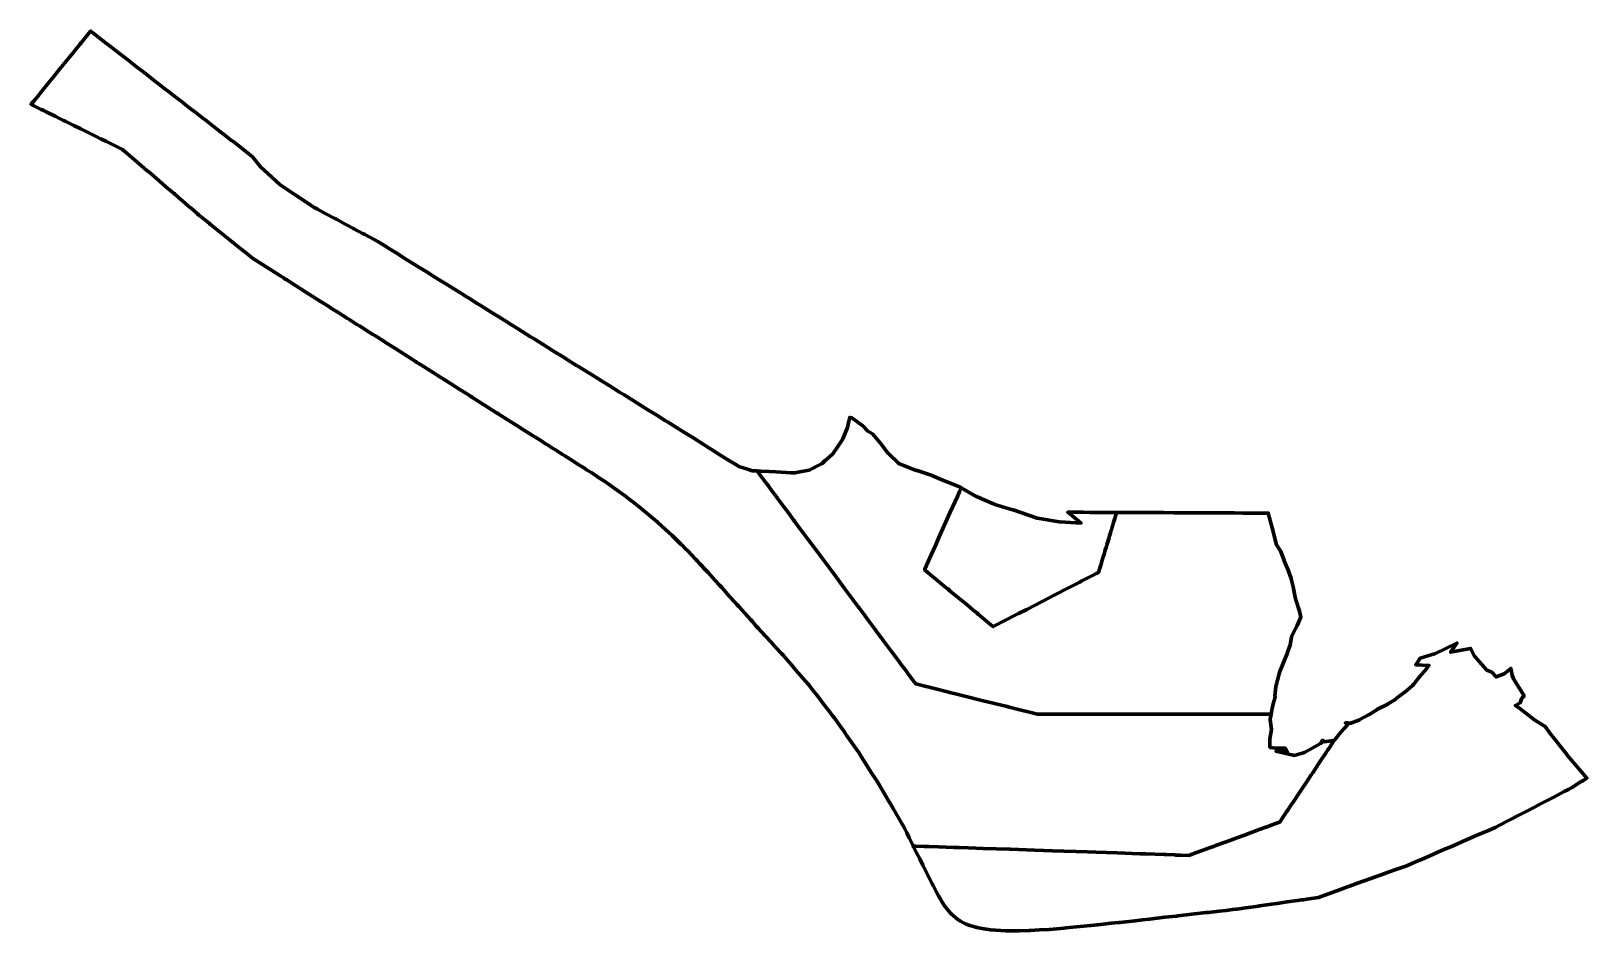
# Model space of a CAD drawing. Header units: metres. Extents: x 808059 to 808364, y 9156597 to 9156773.
import ezdxf

# ---------------------------------------------------------------- set-up
doc = ezdxf.new("R2010")
doc.units = ezdxf.units.M
doc.header["$MEASUREMENT"] = 0
doc.layers.add('2836-21169', color=1, linetype='Continuous')

msp = doc.modelspace()

# ---------------------------------------------------------------- linework, layer by layer
at = {"layer": '2836-21169', "color": 3, "lineweight": 70, "true_color": 0x00ff00}
msp.add_lwpolyline([(808059.19, 9156758.97), (808059.03, 9156758.77), (808059.44, 9156758.57), (808061.02, 9156757.78), (808061.37, 9156757.61), (808061.71, 9156757.44), (808061.99, 9156757.31), (808063.73, 9156756.44), (808063.87, 9156756.37), (808064.62, 9156756), (808065.36, 9156755.63), (808065.72, 9156755.46), (808067.39, 9156754.63), (808068.79, 9156753.94), (808070.23, 9156753.23), (808071.63, 9156752.53), (808072.79, 9156751.96), (808072.8, 9156751.96), (808073.79, 9156751.47), (808076.28, 9156750.24), (808076.95, 9156749.91), (808077.07, 9156749.81), (808077.87, 9156749.12), (808079.76, 9156747.51), (808080.7, 9156746.71), (808081.81, 9156745.76), (808082.1, 9156745.51), (808083.1, 9156744.66), (808084.14, 9156743.78), (808085.41, 9156742.69), (808086.91, 9156741.42), (808087.06, 9156741.28), (808087.22, 9156741.14), (808088.47, 9156740.06), (808088.68, 9156739.88), (808090.03, 9156738.7), (808090.39, 9156738.39), (808091.62, 9156737.32), (808091.84, 9156737.13), (808092.34, 9156736.73), (808093.98, 9156735.41), (808094.16, 9156735.27), (808094.84, 9156734.72), (808097.8, 9156732.35), (808099.92, 9156730.64), (808100.97, 9156729.79), (808102.44, 9156728.61), (808107.05, 9156725.68), (808107.6, 9156725.33), (808107.97, 9156725.1), (808108.42, 9156724.81), (808108.86, 9156724.53), (808109.14, 9156724.35), (808109.53, 9156724.1), (808110.86, 9156723.26), (808111.57, 9156722.81), (808111.98, 9156722.55), (808112.92, 9156721.96), (808113.62, 9156721.51), (808115.41, 9156720.38), (808115.93, 9156720.05), (808117.41, 9156719.12), (808117.95, 9156718.78), (808119.06, 9156718.07), (808119.56, 9156717.75), (808120.16, 9156717.37), (808121.06, 9156716.81), (808121.52, 9156716.52), (808122.91, 9156715.64), (808123.39, 9156715.33), (808124.31, 9156714.75), (808124.77, 9156714.46), (808126.05, 9156713.66), (808126.4, 9156713.43), (808128.16, 9156712.32), (808128.51, 9156712.09), (808128.76, 9156711.94), (808128.85, 9156711.88), (808129.18, 9156711.67), (808130.33, 9156710.95), (808133.8, 9156708.75), (808134.41, 9156708.37), (808134.49, 9156708.31), (808135.23, 9156707.85), (808136.07, 9156707.31), (808138.03, 9156706.08), (808138.65, 9156705.68), (808140.22, 9156704.69), (808140.75, 9156704.35), (808141.23, 9156704.05), (808143.29, 9156702.75), (808143.44, 9156702.66), (808145.3, 9156701.48), (808145.44, 9156701.39), (808145.95, 9156701.07), (808147.6, 9156700.02), (808147.83, 9156699.88), (808147.95, 9156699.8), (808150.3, 9156698.32), (808150.47, 9156698.21), (808150.63, 9156698.11), (808151.68, 9156697.44), (808152.56, 9156696.89), (808152.79, 9156696.74), (808154.59, 9156695.6), (808155.07, 9156695.3), (808155.28, 9156695.17), (808157.13, 9156694), (808157.43, 9156693.81), (808157.77, 9156693.59), (808159.14, 9156692.73), (808159.92, 9156692.23), (808160.28, 9156692.01), (808161.44, 9156691.27), (808161.82, 9156691.03), (808163.25, 9156690.12), (808163.66, 9156689.86), (808165.25, 9156688.86), (808166.08, 9156688.33), (808167.52, 9156687.43), (808167.96, 9156687.15), (808168.38, 9156686.88), (808168.87, 9156686.57), (808169.54, 9156686.13), (808170.27, 9156685.65), (808171.84, 9156684.62), (808171.88, 9156684.6), (808172.13, 9156684.42), (808172.39, 9156684.24), (808173.56, 9156683.4), (808174.04, 9156683.06), (808175.1, 9156682.3), (808175.3, 9156682.16), (808176.57, 9156681.18), (808177, 9156680.84), (808177.92, 9156680.12), (808178.64, 9156679.57), (808179.45, 9156678.88), (808180.62, 9156677.9), (808181.8, 9156676.9), (808181.87, 9156676.85), (808182.73, 9156676.06), (808183.99, 9156674.91), (808184.73, 9156674.24), (808184.98, 9156674.01), (808185.5, 9156673.49), (808186.45, 9156672.55), (808186.79, 9156672.22), (808187.17, 9156671.84), (808187.98, 9156671.04), (808188.39, 9156670.6), (808189.38, 9156669.54), (808189.64, 9156669.26), (808190.16, 9156668.7), (808190.73, 9156668.09), (808190.83, 9156667.97), (808190.96, 9156667.82), (808191.26, 9156667.53), (808191.27, 9156667.52), (808191.55, 9156667.24), (808191.78, 9156666.99), (808192.71, 9156665.96), (808193.16, 9156665.46), (808194.03, 9156664.49), (808194.44, 9156664.04), (808194.84, 9156663.59), (808195.93, 9156662.38), (808197.06, 9156661.12), (808197.43, 9156660.71), (808197.79, 9156660.32), (808198.96, 9156659.02), (808199.48, 9156658.44), (808200.13, 9156657.72), (808200.39, 9156657.44), (808201.23, 9156656.51), (808201.68, 9156656), (808202.11, 9156655.52), (808204.13, 9156653.33), (808204.89, 9156652.5), (808206.21, 9156651.06), (808206.47, 9156650.79), (808207.21, 9156649.93), (808208.12, 9156648.88), (808208.93, 9156647.95), (808209.51, 9156647.28), (808210.37, 9156646.29), (808211.37, 9156645.13), (808211.44, 9156645.04), (808212.29, 9156643.95), (808213.4, 9156642.54), (808214.29, 9156641.39), (808215.28, 9156640.12), (808216.32, 9156638.79), (808216.53, 9156638.52), (808216.62, 9156638.39), (808216.65, 9156638.35), (808217.87, 9156636.62), (808218.1, 9156636.28), (808218.56, 9156635.64), (808218.87, 9156635.19), (808220.82, 9156632.41), (808221.15, 9156631.95), (808221.3, 9156631.72), (808221.8, 9156630.93), (808223.91, 9156627.62), (808224.45, 9156626.77), (808225.03, 9156625.86), (808225.24, 9156625.54), (808227.1, 9156622.36), (808227.58, 9156621.54), (808228.07, 9156620.71), (808229.84, 9156617.69), (808229.94, 9156617.49), (808230.32, 9156616.75), (808230.71, 9156615.97), (808231.2, 9156614.98), (808232, 9156613.4), (808232.45, 9156613.38), (808234.13, 9156613.32), (808235.04, 9156613.29), (808236.95, 9156613.23), (808239.94, 9156613.12), (808240.06, 9156613.12), (808240.99, 9156613.09), (808242.84, 9156613.02), (808245.72, 9156612.92), (808250.85, 9156612.75), (808250.98, 9156612.74), (808251.05, 9156612.74), (808255.79, 9156612.58), (808259.31, 9156612.45), (808261.54, 9156612.38), (808263.94, 9156612.29), (808266.18, 9156612.22), (808267.81, 9156612.16), (808272.01, 9156612.02), (808276.42, 9156611.86), (808277.63, 9156611.82), (808281.21, 9156611.7), (808281.53, 9156611.69), (808283.29, 9156611.63), (808283.32, 9156611.63), (808283.46, 9156611.62), (808283.84, 9156611.61), (808283.89, 9156611.61), (808284.5, 9156611.59), (808286.05, 9156611.53), (808287.56, 9156612.09), (808288.65, 9156612.49), (808289.39, 9156612.76), (808289.89, 9156612.94), (808290.88, 9156613.31), (808291.45, 9156613.52), (808293.16, 9156614.14), (808294.28, 9156614.56), (808295.12, 9156614.87), (808295.46, 9156614.99), (808296.96, 9156615.54), (808298.45, 9156616.09), (808299.15, 9156616.35), (808299.82, 9156616.59), (808301.11, 9156617.07), (808301.22, 9156617.11), (808302.36, 9156617.53), (808303.22, 9156617.84), (808303.29, 9156617.87), (808303.59, 9156617.98), (808303.89, 9156618.09), (808303.89, 9156618.09), (808304.55, 9156619.08), (808305.34, 9156620.26), (808305.44, 9156620.42), (808306, 9156621.27), (808306.25, 9156621.64), (808306.48, 9156621.98), (808306.86, 9156622.56), (808307.47, 9156623.48), (808307.87, 9156624.07), (808308.14, 9156624.47), (808309.09, 9156625.91), (808309.16, 9156626.01), (808309.58, 9156626.65), (808310.04, 9156627.33), (808310.06, 9156627.36), (808310.29, 9156627.71), (808310.32, 9156627.75), (808310.65, 9156628.25), (808310.78, 9156628.45), (808311.18, 9156629.04), (808311.19, 9156629.07), (808311.72, 9156629.86), (808312.94, 9156631.69), (808313.24, 9156632.15), (808313.35, 9156632.32), (808313.66, 9156632.78), (808314.43, 9156633.94), (808314.44, 9156633.95), (808314.45, 9156633.96), (808314.45, 9156633.96), (808314.49, 9156634.02), (808314.49, 9156634.02), (808314.5, 9156634.04), (808314.54, 9156634.1), (808314.54, 9156634.11), (808314.58, 9156634.16), (808314.51, 9156634.12), (808314.45, 9156634.09), (808314.4, 9156634.05), (808312.59, 9156633.78), (808312.24, 9156634.11), (808312.06, 9156633.65), (808311.84, 9156633.46), (808308.74, 9156631.73), (808308.69, 9156631.72), (808306.66, 9156631.13), (808306.53, 9156631.16), (808306.47, 9156631.21), (808303.1, 9156631.97), (808305.34, 9156631.9), (808304.94, 9156632.56), (808302.6, 9156632.64), (808301.94, 9156632.7), (808301.95, 9156634.4), (808302.27, 9156636.2), (808301.98, 9156638.14), (808301.96, 9156638.28), (808302.16, 9156639.21), (808302.15, 9156639.21), (808300.81, 9156639.22), (808300.12, 9156639.22), (808298.36, 9156639.22), (808297.18, 9156639.22), (808295.8, 9156639.22), (808295.34, 9156639.22), (808292.81, 9156639.22), (808288.48, 9156639.23), (808286.07, 9156639.23), (808281.74, 9156639.24), (808276.51, 9156639.24), (808274.59, 9156639.24), (808271.52, 9156639.25), (808267.37, 9156639.25), (808265.02, 9156639.25), (808261.38, 9156639.26), (808260.78, 9156639.26), (808258.49, 9156639.26), (808256.25, 9156639.26), (808256.08, 9156639.3), (808251.56, 9156640.42), (808251.12, 9156640.53), (808251, 9156640.56), (808250.44, 9156640.7), (808245.44, 9156641.94), (808242.1, 9156642.77), (808240.56, 9156643.15), (808239.18, 9156643.49), (808238.97, 9156643.54), (808235.92, 9156644.3), (808234.6, 9156644.63), (808234.53, 9156644.64), (808232.49, 9156645.15), (808232.2, 9156645.55), (808230.96, 9156647.2), (808230.78, 9156647.45), (808229.4, 9156649.29), (808229.37, 9156649.34), (808227.73, 9156651.54), (808226.57, 9156653.09), (808226.17, 9156653.63), (808225.27, 9156654.84), (808225, 9156655.2), (808224.36, 9156656.06), (808223.19, 9156657.63), (808222.81, 9156658.14), (808222.49, 9156658.57), (808221.31, 9156660.16), (808221.3, 9156660.16), (808221.29, 9156660.18), (808219.71, 9156662.3), (808218.72, 9156663.63), (808216.27, 9156666.92), (808214.11, 9156669.82), (808213, 9156671.3), (808211.15, 9156673.79), (808210.15, 9156675.13), (808209.97, 9156675.37), (808209.93, 9156675.42), (808209.9, 9156675.46), (808208.86, 9156676.85), (808208.71, 9156677.06), (808208.61, 9156677.19), (808208.14, 9156677.83), (808207.84, 9156678.23), (808207.12, 9156679.2), (808206.61, 9156679.88), (808205.45, 9156681.44), (808205.35, 9156681.56), (808205.3, 9156681.63), (808205.18, 9156681.8), (808204.27, 9156683.02), (808203.52, 9156684.02), (808203.34, 9156684.27), (808203.27, 9156684.35), (808203.26, 9156684.37), (808202.95, 9156684.79), (808201.99, 9156686.08), (808201.37, 9156686.91), (808200.43, 9156686.96), (808199.71, 9156687.18), (808197.81, 9156687.78), (808197.52, 9156687.96), (808195.99, 9156688.92), (808194.1, 9156690.09), (808192.45, 9156691.12), (808191.61, 9156691.64), (808191.02, 9156692.01), (808188.95, 9156693.3), (808186.5, 9156694.82), (808186.27, 9156694.97), (808186.09, 9156695.08), (808183.81, 9156696.5), (808183.78, 9156696.52), (808183.42, 9156696.74), (808181.7, 9156697.81), (808179.61, 9156699.11), (808179.23, 9156699.35), (808177.06, 9156700.7), (808175.3, 9156701.8), (808174.38, 9156702.38), (808172.36, 9156703.63), (808170.89, 9156704.55), (808168.89, 9156705.79), (808168.58, 9156705.98), (808166.26, 9156707.43), (808166, 9156707.59), (808164.42, 9156708.58), (808163.33, 9156709.26), (808163.22, 9156709.33), (808161.49, 9156710.4), (808161.29, 9156710.53), (808159.41, 9156711.7), (808157.86, 9156712.67), (808157.47, 9156712.91), (808156.97, 9156713.22), (808154.4, 9156714.82), (808153.23, 9156715.55), (808152.29, 9156716.13), (808150.76, 9156717.09), (808149.4, 9156717.93), (808148.51, 9156718.49), (808147.28, 9156719.25), (808146.46, 9156719.76), (808145, 9156720.68), (808144.18, 9156721.19), (808143.42, 9156721.66), (808140.37, 9156723.56), (808139.02, 9156724.4), (808138.18, 9156724.92), (808136.48, 9156725.98), (808135.71, 9156726.46), (808132.72, 9156728.32), (808132.52, 9156728.44), (808132.34, 9156728.56), (808130.62, 9156729.63), (808129.32, 9156730.44), (808128.18, 9156731.15), (808126.99, 9156731.89), (808126.61, 9156732.1), (808126.42, 9156732.2), (808124.34, 9156733.31), (808124.24, 9156733.37), (808124.16, 9156733.41), (808122.32, 9156734.39), (808122.24, 9156734.43), (808120.63, 9156735.3), (808118.76, 9156736.3), (808118.55, 9156736.41), (808116.83, 9156737.33), (808115.02, 9156738.3), (808114.96, 9156738.33), (808114.65, 9156738.5), (808110.79, 9156741.02), (808107.86, 9156742.96), (808105.43, 9156745.19), (808104.02, 9156746.51), (808102.45, 9156748.51), (808100.07, 9156750.35), (808098.55, 9156751.53), (808098.33, 9156751.7), (808096.74, 9156752.93), (808096.49, 9156753.12), (808096.23, 9156753.33), (808094.74, 9156754.48), (808094.43, 9156754.72), (808093.07, 9156755.78), (808092.7, 9156756.06), (808091.38, 9156757.08), (808090.96, 9156757.41), (808089.63, 9156758.44), (808088.36, 9156759.43), (808087.97, 9156759.73), (808086.65, 9156760.75), (808086.23, 9156761.08), (808085, 9156762.03), (808083.99, 9156762.82), (808083.51, 9156763.19), (808082.23, 9156764.18), (808081.77, 9156764.54), (808080.42, 9156765.58), (808080.02, 9156765.89), (808078.67, 9156766.94), (808077.99, 9156767.46), (808075.51, 9156769.39), (808074.86, 9156769.89), (808073.58, 9156770.89), (808072.99, 9156771.34), (808072.36, 9156771.83), (808072.07, 9156772.05), (808071.78, 9156772.28), (808071.41, 9156772.57), (808070.7, 9156773.12), (808068.82, 9156770.82), (808068.65, 9156770.6), (808068.5, 9156770.42), (808067.91, 9156769.7), (808067.2, 9156768.82), (808066.17, 9156767.55), (808065.06, 9156766.19), (808064.96, 9156766.07), (808064.95, 9156766.05), (808064.69, 9156765.74), (808063.2, 9156763.91), (808062.78, 9156763.39), (808060.87, 9156761.04), (808060.46, 9156760.53), (808059.55, 9156759.42)], close=True, dxfattribs=at)
at = {"layer": '2836-21169', "color": 40, "lineweight": 70, "true_color": 0xffbb00}
msp.add_lwpolyline([(808201.37, 9156686.91), (808201.99, 9156686.08), (808202.95, 9156684.79), (808203.26, 9156684.37), (808203.27, 9156684.35), (808203.34, 9156684.27), (808203.52, 9156684.02), (808204.27, 9156683.02), (808205.18, 9156681.8), (808205.3, 9156681.63), (808205.35, 9156681.56), (808205.45, 9156681.44), (808206.61, 9156679.88), (808207.12, 9156679.2), (808207.84, 9156678.23), (808208.14, 9156677.83), (808208.61, 9156677.19), (808208.71, 9156677.06), (808208.86, 9156676.85), (808209.9, 9156675.46), (808209.93, 9156675.42), (808209.97, 9156675.37), (808210.15, 9156675.13), (808211.15, 9156673.79), (808213, 9156671.3), (808214.11, 9156669.82), (808216.27, 9156666.92), (808218.72, 9156663.63), (808219.71, 9156662.3), (808221.29, 9156660.18), (808221.3, 9156660.16), (808221.31, 9156660.16), (808222.49, 9156658.57), (808222.81, 9156658.14), (808223.19, 9156657.63), (808224.36, 9156656.06), (808225, 9156655.2), (808225.27, 9156654.84), (808226.17, 9156653.63), (808226.57, 9156653.09), (808227.73, 9156651.54), (808229.37, 9156649.34), (808229.4, 9156649.29), (808230.78, 9156647.45), (808230.96, 9156647.2), (808232.2, 9156645.55), (808232.49, 9156645.15), (808234.53, 9156644.64), (808234.6, 9156644.63), (808235.92, 9156644.3), (808238.97, 9156643.54), (808239.18, 9156643.49), (808240.56, 9156643.15), (808242.1, 9156642.77), (808245.44, 9156641.94), (808250.44, 9156640.7), (808251, 9156640.56), (808251.12, 9156640.53), (808251.56, 9156640.42), (808256.08, 9156639.3), (808256.25, 9156639.26), (808258.49, 9156639.26), (808260.78, 9156639.26), (808261.38, 9156639.26), (808265.02, 9156639.25), (808267.37, 9156639.25), (808271.52, 9156639.25), (808274.59, 9156639.24), (808276.51, 9156639.24), (808281.74, 9156639.24), (808286.07, 9156639.23), (808288.48, 9156639.23), (808292.81, 9156639.22), (808295.34, 9156639.22), (808295.8, 9156639.22), (808297.18, 9156639.22), (808298.36, 9156639.22), (808300.12, 9156639.22), (808300.81, 9156639.22), (808302.15, 9156639.21), (808302.16, 9156639.21), (808302.41, 9156640.41), (808302.5, 9156640.93), (808302.6, 9156641.25), (808302.94, 9156642.58), (808302.93, 9156642.73), (808303.07, 9156644.67), (808303.76, 9156647.13), (808303.78, 9156647.24), (808304.61, 9156649.36), (808305.38, 9156651.22), (808305.39, 9156651.37), (808305.93, 9156652.76), (808306.19, 9156654.38), (808306.18, 9156654.44), (808307.27, 9156656.62), (808307.99, 9156658.26), (808307.74, 9156659.42), (808307.49, 9156660.21), (808306.92, 9156662.08), (808306.92, 9156662.16), (808306.49, 9156664.22), (808306.13, 9156665.76), (808306.12, 9156665.8), (808305.57, 9156667.29), (808305.59, 9156667.33), (808304.74, 9156669.28), (808304.72, 9156669.32), (808304.11, 9156671.11), (808303.39, 9156672.23), (808303.24, 9156672.42), (808302.35, 9156675.75), (808301.62, 9156678.64), (808301.37, 9156678.64), (808299.22, 9156678.65), (808298.32, 9156678.66), (808297.49, 9156678.66), (808296.64, 9156678.66), (808294.99, 9156678.67), (808293.44, 9156678.68), (808292.49, 9156678.68), (808290.88, 9156678.69), (808289.19, 9156678.69), (808288.46, 9156678.7), (808287.79, 9156678.7), (808286.15, 9156678.71), (808285.53, 9156678.71), (808283.66, 9156678.72), (808283.07, 9156678.72), (808281.15, 9156678.73), (808280.63, 9156678.73), (808280.17, 9156678.73), (808279.67, 9156678.74), (808277.79, 9156678.74), (808277.28, 9156678.75), (808275.42, 9156678.75), (808274.69, 9156678.76), (808272.89, 9156678.76), (808272.1, 9156678.77), (808271.87, 9156678.77), (808271.64, 9156678.01), (808271.51, 9156677.56), (808271.34, 9156677), (808271.29, 9156676.83), (808271.26, 9156676.74), (808271.22, 9156676.61), (808271.22, 9156676.6), (808271.18, 9156676.48), (808271.16, 9156676.4), (808271.13, 9156676.32), (808271.07, 9156676.1), (808271.02, 9156675.95), (808270.91, 9156675.57), (808270.83, 9156675.31), (808270.67, 9156674.77), (808270.49, 9156674.2), (808270.49, 9156674.19), (808270.49, 9156674.19), (808270.39, 9156673.87), (808270.01, 9156672.62), (808269.96, 9156672.44), (808269.8, 9156671.9), (808269.66, 9156671.43), (808269.65, 9156671.43), (808269.65, 9156671.42), (808269.55, 9156671.09), (808269.41, 9156670.62), (808269.25, 9156670.1), (808269.05, 9156669.41), (808268.82, 9156668.68), (808268.75, 9156668.42), (808268.57, 9156667.84), (808268.32, 9156667.01), (808268.04, 9156666.87), (808268.04, 9156666.87), (808267.89, 9156666.79), (808267.29, 9156666.48), (808265.07, 9156665.34), (808264.53, 9156665.06), (808262.42, 9156663.98), (808259.77, 9156662.61), (808257.28, 9156661.34), (808254.24, 9156659.77), (808252.62, 9156658.94), (808249.45, 9156657.31), (808248.33, 9156656.74), (808247.68, 9156656.4), (808247.24, 9156656.76), (808244.8, 9156658.78), (808244.45, 9156659.07), (808244.2, 9156659.27), (808243.77, 9156659.63), (808242.48, 9156660.7), (808240.63, 9156662.23), (808239.58, 9156663.09), (808239.2, 9156663.41), (808238.76, 9156663.77), (808238.46, 9156664.01), (808236.04, 9156666.01), (808235.37, 9156666.57), (808234.86, 9156666.99), (808234.79, 9156667.05), (808234.21, 9156667.53), (808234.25, 9156667.63), (808234.54, 9156668.27), (808234.69, 9156668.6), (808234.7, 9156668.63), (808234.74, 9156668.71), (808235.52, 9156670.46), (808236.41, 9156672.44), (808236.83, 9156673.38), (808237.03, 9156673.83), (808239.2, 9156678.67), (808239.71, 9156679.81), (808240.66, 9156681.92), (808240.72, 9156682.06), (808240.73, 9156682.09), (808240.79, 9156682.2), (808240.95, 9156682.56), (808241.09, 9156682.88), (808241.15, 9156683.02), (808241.2, 9156683.12), (808241.26, 9156683.25), (808241.32, 9156683.4), (808241.41, 9156683.6), (808241.41, 9156683.61), (808241.13, 9156683.77), (808241.06, 9156683.8), (808238.43, 9156684.83), (808238.36, 9156684.85), (808235.63, 9156686.04), (808235.54, 9156686.07), (808232.75, 9156687), (808232.59, 9156687.02), (808229.28, 9156688.27), (808229.22, 9156688.32), (808229.16, 9156688.36), (808227.21, 9156690.24), (808227.16, 9156690.28), (808225.53, 9156692.39), (808225.5, 9156692.43), (808223.98, 9156694.18), (808223.09, 9156694.68), (808222.11, 9156695.74), (808221.21, 9156696.41), (808219.97, 9156697.32), (808219.56, 9156697.39), (808219.43, 9156696.86), (808219.41, 9156696.75), (808219.38, 9156696.65), (808219.1, 9156695.41), (808218.16, 9156693.19), (808218.11, 9156693.06), (808216.82, 9156691.13), (808216.63, 9156690.84), (808216.23, 9156690.23), (808214.99, 9156689.14), (808214.76, 9156688.93), (808214.11, 9156688.36), (808214, 9156688.3), (808212.67, 9156687.63), (808212.48, 9156687.54), (808211.58, 9156687.09), (808210.08, 9156686.77), (808208.81, 9156686.51), (808208.02, 9156686.55), (808207.1, 9156686.6), (808205.08, 9156686.71), (808203.72, 9156686.78), (808202.21, 9156686.86)], close=True, dxfattribs=at)
at = {"layer": '2836-21169', "color": 4, "lineweight": 70, "true_color": 0x00ffff}
msp.add_lwpolyline([(808234.25, 9156667.63), (808234.21, 9156667.53), (808234.79, 9156667.05), (808234.86, 9156666.99), (808235.37, 9156666.57), (808236.04, 9156666.01), (808238.46, 9156664.01), (808238.76, 9156663.77), (808239.2, 9156663.41), (808239.58, 9156663.09), (808240.63, 9156662.23), (808242.48, 9156660.7), (808243.77, 9156659.63), (808244.2, 9156659.27), (808244.45, 9156659.07), (808244.8, 9156658.78), (808247.24, 9156656.76), (808247.68, 9156656.4), (808248.33, 9156656.74), (808249.45, 9156657.31), (808252.62, 9156658.94), (808254.24, 9156659.77), (808257.28, 9156661.34), (808259.77, 9156662.61), (808262.42, 9156663.98), (808264.53, 9156665.06), (808265.07, 9156665.34), (808267.29, 9156666.48), (808267.89, 9156666.79), (808268.04, 9156666.87), (808268.04, 9156666.87), (808268.32, 9156667.01), (808268.57, 9156667.84), (808268.75, 9156668.42), (808268.82, 9156668.68), (808269.05, 9156669.41), (808269.25, 9156670.1), (808269.41, 9156670.62), (808269.55, 9156671.09), (808269.65, 9156671.42), (808269.65, 9156671.43), (808269.66, 9156671.43), (808269.8, 9156671.9), (808269.96, 9156672.44), (808270.01, 9156672.62), (808270.39, 9156673.87), (808270.49, 9156674.19), (808270.49, 9156674.19), (808270.49, 9156674.2), (808270.67, 9156674.77), (808270.83, 9156675.31), (808270.91, 9156675.57), (808271.02, 9156675.95), (808271.07, 9156676.1), (808271.13, 9156676.32), (808271.16, 9156676.4), (808271.18, 9156676.48), (808271.22, 9156676.6), (808271.22, 9156676.61), (808271.26, 9156676.74), (808271.29, 9156676.83), (808271.34, 9156677), (808271.51, 9156677.56), (808271.64, 9156678.01), (808271.87, 9156678.77), (808270.96, 9156678.77), (808269.4, 9156678.78), (808268.19, 9156678.78), (808266.62, 9156678.79), (808265.3, 9156678.8), (808263.95, 9156678.8), (808262.3, 9156678.81), (808264.15, 9156677.3), (808264.9, 9156676.68), (808260.73, 9156676.9), (808260.68, 9156676.9), (808260.64, 9156676.91), (808260.6, 9156676.93), (808256.34, 9156677.63), (808256.3, 9156677.64), (808256.27, 9156677.64), (808251.58, 9156679.26), (808251.55, 9156679.27), (808251.5, 9156679.29), (808251.45, 9156679.31), (808248.01, 9156680.34), (808247.94, 9156680.38), (808247.84, 9156680.42), (808244.39, 9156681.9), (808244.32, 9156681.92), (808241.41, 9156683.61), (808241.41, 9156683.6), (808241.32, 9156683.4), (808241.26, 9156683.25), (808241.2, 9156683.12), (808241.15, 9156683.02), (808241.09, 9156682.88), (808240.95, 9156682.56), (808240.79, 9156682.2), (808240.73, 9156682.09), (808240.72, 9156682.06), (808240.66, 9156681.92), (808239.71, 9156679.81), (808239.2, 9156678.67), (808237.03, 9156673.83), (808236.83, 9156673.38), (808236.41, 9156672.44), (808235.52, 9156670.46), (808234.74, 9156668.71), (808234.7, 9156668.63), (808234.69, 9156668.6), (808234.54, 9156668.27)], close=True, dxfattribs=at)
at = {"layer": '2836-21169', "color": 132, "lineweight": 70, "true_color": 0x00cccc}
msp.add_lwpolyline([(808232, 9156613.4), (808232.08, 9156613.23), (808232.67, 9156612.05), (808233.26, 9156610.89), (808233.88, 9156609.65), (808234.29, 9156608.84), (808234.98, 9156607.43), (808235.27, 9156606.86), (808235.69, 9156606), (808235.88, 9156605.65), (808236.3, 9156604.85), (808236.48, 9156604.5), (808236.95, 9156603.61), (808237.49, 9156602.74), (808237.5, 9156602.72), (808238.15, 9156601.66), (808238.39, 9156601.36), (808238.67, 9156601.02), (808239.38, 9156600.14), (808239.46, 9156600.07), (808240.73, 9156598.97), (808241.25, 9156598.68), (808241.71, 9156598.42), (808242.35, 9156598.07), (808243.07, 9156597.83), (808243.56, 9156597.68), (808244.26, 9156597.45), (808244.44, 9156597.39), (808245.18, 9156597.27), (808245.88, 9156597.15), (808247.16, 9156596.94), (808250.16, 9156596.78), (808250.63, 9156596.75), (808252.74, 9156596.78), (808254.64, 9156596.81), (808254.94, 9156596.82), (808256.75, 9156596.93), (808258.7, 9156597.05), (808260.18, 9156597.14), (808261.62, 9156597.29), (808261.89, 9156597.32), (808264.71, 9156597.6), (808266.83, 9156597.82), (808268.7, 9156598.01), (808270.84, 9156598.23), (808272.25, 9156598.38), (808272.51, 9156598.4), (808275.53, 9156598.75), (808276.95, 9156598.91), (808278.35, 9156599.07), (808281.35, 9156599.41), (808283.61, 9156599.66), (808283.89, 9156599.69), (808283.95, 9156599.7), (808286.64, 9156600.01), (808287.13, 9156600.06), (808289.44, 9156600.32), (808289.57, 9156600.34), (808289.9, 9156600.38), (808291.99, 9156600.62), (808293.38, 9156600.77), (808294.62, 9156600.91), (808295.27, 9156600.99), (808295.52, 9156601.02), (808297.22, 9156601.26), (808299.25, 9156601.55), (808299.7, 9156601.62), (808299.92, 9156601.65), (808302.23, 9156601.98), (808303.32, 9156602.13), (808303.36, 9156602.14), (808305.34, 9156602.42), (808307.34, 9156602.7), (808308.22, 9156602.83), (808308.47, 9156602.86), (808308.49, 9156602.86), (808309.19, 9156602.96), (808310.98, 9156603.22), (808311.45, 9156603.28), (808312.69, 9156603.74), (808314.33, 9156604.35), (808315.57, 9156604.81), (808317.14, 9156605.39), (808318.43, 9156605.86), (808318.92, 9156606.05), (808321.9, 9156607.1), (808323.19, 9156607.55), (808323.72, 9156607.74), (808325.1, 9156608.23), (808326.81, 9156608.83), (808328.57, 9156609.45), (808328.9, 9156609.59), (808330.34, 9156610.21), (808331.32, 9156610.64), (808332.69, 9156611.23), (808334.01, 9156611.8), (808335, 9156612.23), (808336.34, 9156612.81), (808337.38, 9156613.25), (808338.71, 9156613.83), (808339.72, 9156614.26), (808341.05, 9156614.84), (808341.79, 9156615.16), (808342.39, 9156615.42), (808343.48, 9156615.89), (808344.78, 9156616.45), (808346.09, 9156617.01), (808346.23, 9156617.08), (808346.96, 9156617.45), (808348.88, 9156618.45), (808349.74, 9156618.9), (808349.98, 9156619.03), (808351.95, 9156620.05), (808352.29, 9156620.23), (808353.66, 9156620.94), (808354.53, 9156621.4), (808355.12, 9156621.7), (808357.34, 9156622.86), (808357.45, 9156622.91), (808359.79, 9156624.13), (808360.35, 9156624.42), (808360.42, 9156624.46), (808361.09, 9156624.81), (808363, 9156626), (808363.28, 9156626.18), (808363.55, 9156626.35), (808364.09, 9156626.69), (808363.39, 9156627.51), (808360.24, 9156631.21), (808360.21, 9156631.24), (808356.89, 9156635.41), (808355.91, 9156636.79), (808353.86, 9156638.07), (808350.93, 9156640.36), (808350.06, 9156640.95), (808351, 9156641.43), (808351.27, 9156642.22), (808351.46, 9156642.51), (808351.78, 9156642.83), (808349.69, 9156646.17), (808349.46, 9156646.87), (808349.19, 9156648.21), (808347.86, 9156647.15), (808346.29, 9156646.52), (808345.44, 9156647.49), (808344.47, 9156647.83), (808343.48, 9156648.99), (808342.05, 9156650.57), (808341.28, 9156652.12), (808337.37, 9156651.37), (808338.59, 9156653.17), (808334.43, 9156651.14), (808331.39, 9156650.18), (808330.53, 9156648.92), (808333.12, 9156648.77), (808332.66, 9156648.2), (808332.63, 9156648.12), (808331.3, 9156646.56), (808331.23, 9156646.48), (808330.06, 9156645.03), (808329.97, 9156644.94), (808329.88, 9156644.88), (808328.37, 9156643.53), (808328.25, 9156643.5), (808326.69, 9156642.27), (808326.64, 9156642.18), (808325.02, 9156641.17), (808324.92, 9156641.12), (808323.16, 9156640.28), (808323.07, 9156640.22), (808321.34, 9156639.13), (808321.26, 9156639.09), (808319.42, 9156638.1), (808319.38, 9156638.08), (808317.58, 9156637.42), (808317.2, 9156637.52), (808316.73, 9156637.5), (808317.19, 9156637.21), (808315.85, 9156635.72), (808314.58, 9156634.16), (808314.54, 9156634.11), (808314.54, 9156634.1), (808314.5, 9156634.04), (808314.49, 9156634.02), (808314.49, 9156634.02), (808314.45, 9156633.96), (808314.45, 9156633.96), (808314.44, 9156633.95), (808314.43, 9156633.94), (808313.66, 9156632.78), (808313.35, 9156632.32), (808313.24, 9156632.15), (808312.94, 9156631.69), (808311.72, 9156629.86), (808311.19, 9156629.07), (808311.18, 9156629.04), (808310.78, 9156628.45), (808310.65, 9156628.25), (808310.32, 9156627.75), (808310.29, 9156627.71), (808310.06, 9156627.36), (808310.04, 9156627.33), (808309.58, 9156626.65), (808309.16, 9156626.01), (808309.09, 9156625.91), (808308.14, 9156624.47), (808307.87, 9156624.07), (808307.47, 9156623.48), (808306.86, 9156622.56), (808306.48, 9156621.98), (808306.25, 9156621.64), (808306, 9156621.27), (808305.44, 9156620.42), (808305.34, 9156620.26), (808304.55, 9156619.08), (808303.89, 9156618.09), (808303.89, 9156618.09), (808303.59, 9156617.98), (808303.29, 9156617.87), (808303.22, 9156617.84), (808302.36, 9156617.53), (808301.22, 9156617.11), (808301.11, 9156617.07), (808299.82, 9156616.59), (808299.15, 9156616.35), (808298.45, 9156616.09), (808296.96, 9156615.54), (808295.46, 9156614.99), (808295.12, 9156614.87), (808294.28, 9156614.56), (808293.16, 9156614.14), (808291.45, 9156613.52), (808290.88, 9156613.31), (808289.89, 9156612.94), (808289.39, 9156612.76), (808288.65, 9156612.49), (808287.56, 9156612.09), (808286.05, 9156611.53), (808284.5, 9156611.59), (808283.89, 9156611.61), (808283.84, 9156611.61), (808283.46, 9156611.62), (808283.32, 9156611.63), (808283.29, 9156611.63), (808281.53, 9156611.69), (808281.21, 9156611.7), (808277.63, 9156611.82), (808276.42, 9156611.86), (808272.01, 9156612.02), (808267.81, 9156612.16), (808266.18, 9156612.22), (808263.94, 9156612.29), (808261.54, 9156612.38), (808259.31, 9156612.45), (808255.79, 9156612.58), (808251.05, 9156612.74), (808250.98, 9156612.74), (808250.85, 9156612.75), (808245.72, 9156612.92), (808242.84, 9156613.02), (808240.99, 9156613.09), (808240.06, 9156613.12), (808239.94, 9156613.12), (808236.95, 9156613.23), (808235.04, 9156613.29), (808234.13, 9156613.32), (808232.45, 9156613.38)], close=True, dxfattribs=at)

doc.saveas('drawing.dxf')
